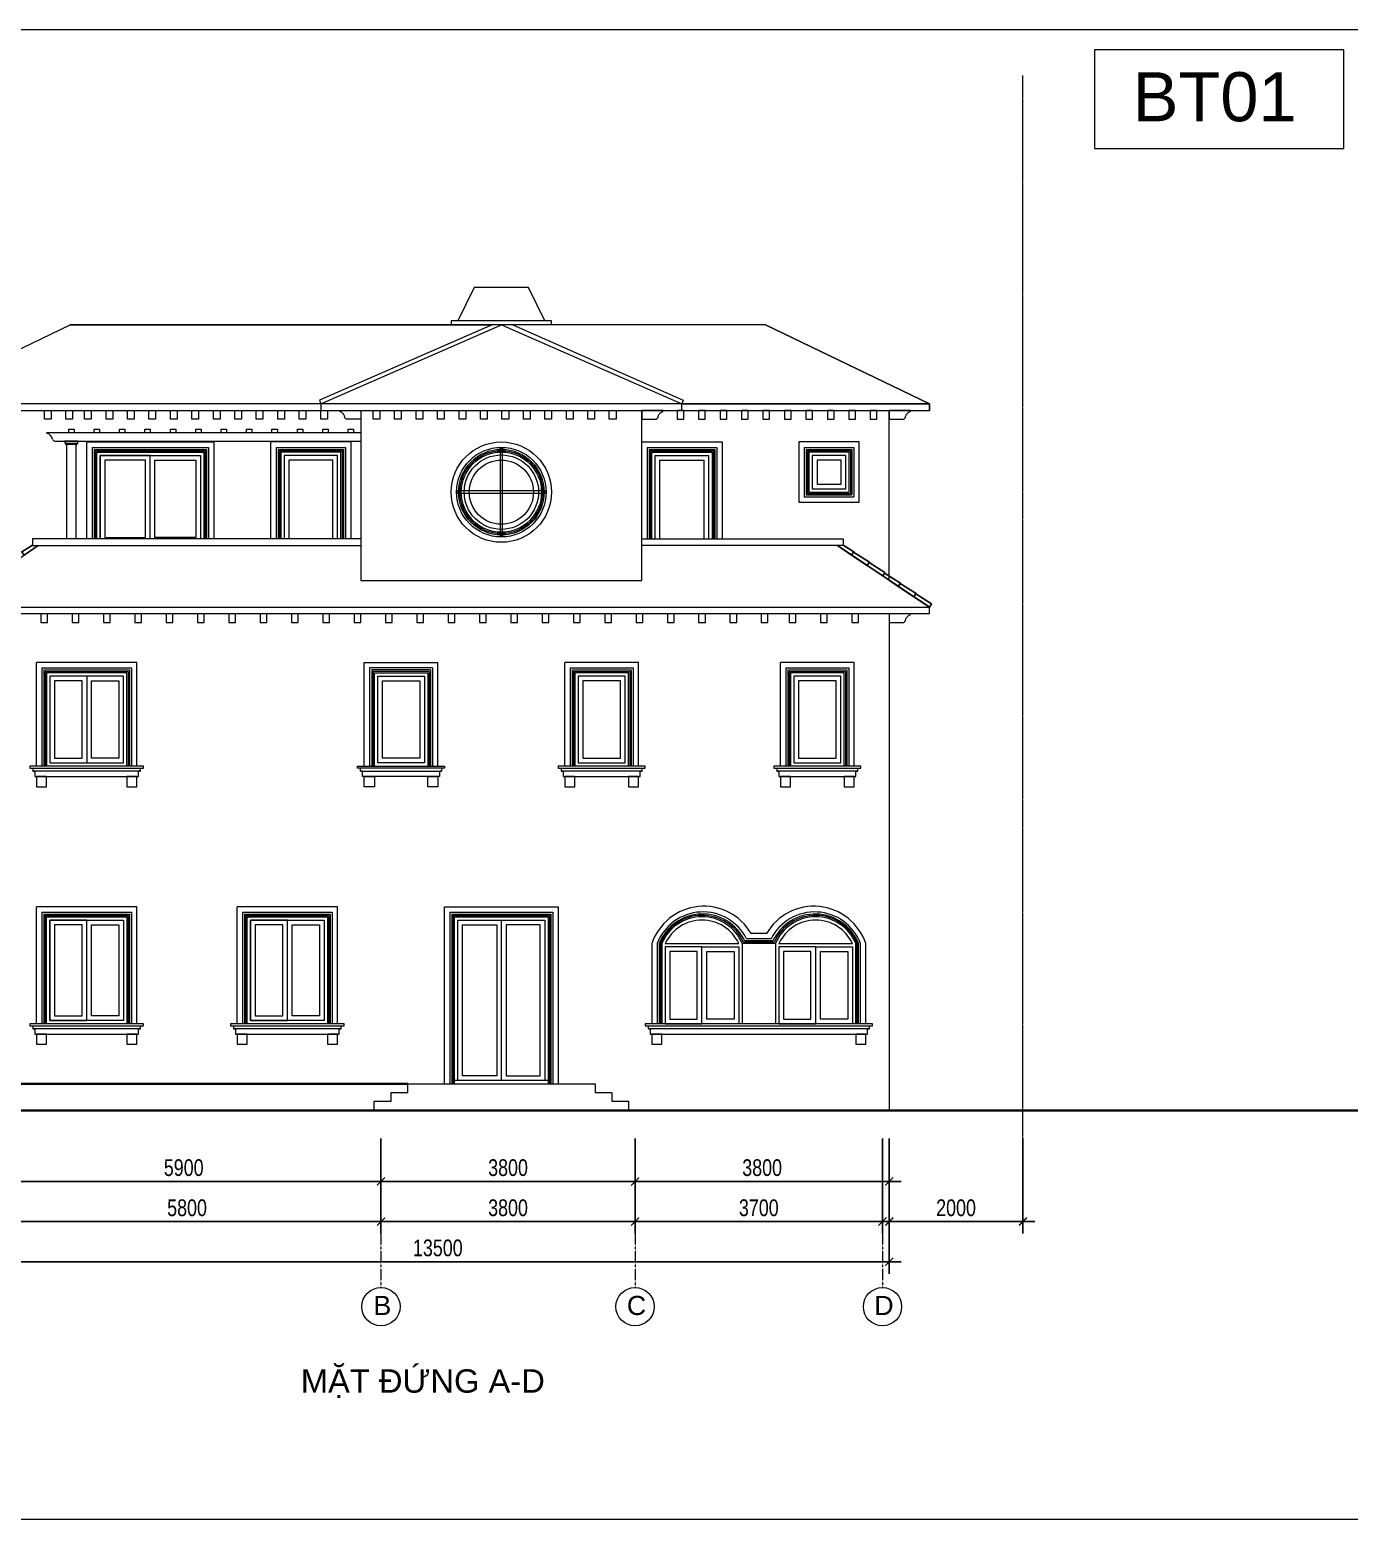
# Model space of a CAD drawing. Header units: millimetres. Extents: x 33748 to 451939, y -263262 to 62681.
# Drawn here: x 348636 to 368367, y 22261 to 44536 of the extents above; entities that cross this region are included whole.
import ezdxf
from ezdxf.enums import TextEntityAlignment as Align

# ---------------------------------------------------------------- set-up
doc = ezdxf.new("R2010")
doc.units = ezdxf.units.MM
doc.header["$PDMODE"] = 98
doc.linetypes.add('CENTER', pattern=[50.8, 31.75, -6.35, 6.35, -6.35])
doc.linetypes.add('HIDDEN', pattern=[0.375, 0.25, -0.125])
doc.layers.get('Defpoints').update_dxf_attribs({"color": 202, "lineweight": 13})
for name, color, linetype, lineweight in [('-CENTER', 143, 'CENTER', 13), ('-CONCRETE', 1, 'Continuous', 35), ('-DOOR', 137, 'Continuous', 9), ('-FURNITURE', 46, 'Continuous', 9), ('-HATCH', 8, 'Continuous', 5), ('-KH', 143, 'Continuous', 13), ('-LINE1', 7, 'Continuous', 18), ('-RANH GIOI KHU DAT', 12, 'CENTER', 18), ('-TEXT', 7, 'Continuous', 15), ('-WALL', 4, 'Continuous', 35)]:
    doc.layers.add(name, color=color, linetype=linetype, lineweight=lineweight)
for name, color, linetype in [('-HATCH CONCRETE', 54, 'Continuous'), ('1-NETMANH', 8, 'Continuous'), ('12. NET DIM', 9, 'Continuous')]:
    doc.layers.add(name, color=color, linetype=linetype)
doc.styles.add('1', font='arial.ttf')
doc.styles.add('AVANH', font='', dxfattribs={"width": 0.8})
doc.styles.get("Standard").update_dxf_attribs({"font": 'arial.ttf'})
doc.styles.get('AVANH').set_extended_font_data('.VnAvantH')
doc.dimstyles.new('C_100A3', dxfattribs={"dimscale": 100, "dimtxt": 2.5, "dimasz": 1.2, "dimexe": 1.8, "dimexo": 0, "dimgap": 0.75, "dimtad": 1, "dimdec": 0, "dimzin": 0, "dimdsep": 46, "dimtxsty": 'AVANH', "dimblk": 'ARCHTICK', "dimcen": 0, "dimdle": 1.8, "dimclrd": 256, "dimclre": 256, "dimclrt": 7, "dimadec": 0, "dimazin": 0, "dimtfac": 0.0001, "dimtdec": 0, "dimtix": 1, "dimtmove": 2, "dimatfit": 3, "dimldrblk": 'ARCHTICK', "dimfxl": 1.8, "dimtolj": 1, "dimtzin": 0, "dimarcsym": 0})

# ---------------------------------------------------------------- blocks, each defined once
blk = doc.blocks.new('_ARCHTICK')
at = {"const_width": 0.15}
blk.add_lwpolyline([(-0.5, -0.5), (0.5, 0.5)], dxfattribs=at)
blk = doc.blocks.new('*D387')
at = {"layer": '12. NET DIM', "lineweight": -2, "transparency": 16777216}
for p, q in [((357688, 27952), (357688, 27132)), ((361489, 27952), (361489, 27132)), ((361669, 27312), (357508, 27312))]:
    blk.add_line(p, q, dxfattribs=at)
at = {"layer": 'Defpoints', "color": 0, "transparency": 16777216}
for p in [(357688, 27952), (361489, 27952), (357688, 27312)]:
    blk.add_point(p, dxfattribs=at)
at = {"layer": '12. NET DIM', "lineweight": -2, "transparency": 16777216, "xscale": 120, "yscale": 120, "zscale": 120, "rotation": 180}
blk.add_blockref('_ARCHTICK', (357688, 27312), dxfattribs=at)
at = {"layer": '12. NET DIM', "lineweight": -2, "transparency": 16777216, "xscale": 120, "yscale": 120, "zscale": 120}
blk.add_blockref('_ARCHTICK', (361489, 27312), dxfattribs=at)
at = {"layer": '12. NET DIM', "color": 7, "transparency": 16777216, "insert": (359588, 27517), "char_height": 250, "attachment_point": 5, "style": 'AVANH'}
blk.add_mtext('\\A1;3800', dxfattribs=at)
blk = doc.blocks.new('*D388')
at = {"layer": '12. NET DIM', "lineweight": -2, "transparency": 16777216}
for p, q in [((353888, 27952), (353888, 27132)), ((357688, 27952), (357688, 27132)), ((357868, 27312), (353708, 27312))]:
    blk.add_line(p, q, dxfattribs=at)
at = {"layer": 'Defpoints', "color": 0, "transparency": 16777216}
for p in [(353888, 27952), (357688, 27952), (353888, 27312)]:
    blk.add_point(p, dxfattribs=at)
at = {"layer": '12. NET DIM', "lineweight": -2, "transparency": 16777216, "xscale": 120, "yscale": 120, "zscale": 120, "rotation": 180}
blk.add_blockref('_ARCHTICK', (353888, 27312), dxfattribs=at)
at = {"layer": '12. NET DIM', "lineweight": -2, "transparency": 16777216, "xscale": 120, "yscale": 120, "zscale": 120}
blk.add_blockref('_ARCHTICK', (357688, 27312), dxfattribs=at)
at = {"layer": '12. NET DIM', "color": 7, "transparency": 16777216, "insert": (355788, 27517), "char_height": 250, "attachment_point": 5, "style": 'AVANH'}
blk.add_mtext('\\A1;3800', dxfattribs=at)
blk = doc.blocks.new('*D389')
at = {"layer": '12. NET DIM', "lineweight": -2, "transparency": 16777216}
for p, q in [((347988, 27952), (347988, 27132)), ((353888, 27952), (353888, 27132)), ((354068, 27312), (347808, 27312))]:
    blk.add_line(p, q, dxfattribs=at)
at = {"layer": 'Defpoints', "color": 0, "transparency": 16777216}
for p in [(347988, 27952), (353888, 27952), (347988, 27312)]:
    blk.add_point(p, dxfattribs=at)
at = {"layer": '12. NET DIM', "lineweight": -2, "transparency": 16777216, "xscale": 120, "yscale": 120, "zscale": 120, "rotation": 180}
blk.add_blockref('_ARCHTICK', (347988, 27312), dxfattribs=at)
at = {"layer": '12. NET DIM', "lineweight": -2, "transparency": 16777216, "xscale": 120, "yscale": 120, "zscale": 120}
blk.add_blockref('_ARCHTICK', (353888, 27312), dxfattribs=at)
at = {"layer": '12. NET DIM', "color": 7, "transparency": 16777216, "insert": (350938, 27517), "char_height": 250, "attachment_point": 5, "style": 'AVANH'}
blk.add_mtext('\\A1;5900', dxfattribs=at)
blk = doc.blocks.new('*D392')
at = {"layer": '12. NET DIM', "lineweight": -2, "transparency": 16777216}
for p, q in [((348088, 27952), (348088, 26532)), ((353888, 27952), (353888, 26532)), ((347908, 26712), (354068, 26712))]:
    blk.add_line(p, q, dxfattribs=at)
at = {"layer": 'Defpoints', "color": 0, "transparency": 16777216}
for p in [(348088, 27952), (353888, 27952), (353888, 26712)]:
    blk.add_point(p, dxfattribs=at)
at = {"layer": '12. NET DIM', "lineweight": -2, "transparency": 16777216, "xscale": 120, "yscale": 120, "zscale": 120, "rotation": 180}
blk.add_blockref('_ARCHTICK', (348088, 26712), dxfattribs=at)
at = {"layer": '12. NET DIM', "lineweight": -2, "transparency": 16777216, "xscale": 120, "yscale": 120, "zscale": 120}
blk.add_blockref('_ARCHTICK', (353888, 26712), dxfattribs=at)
at = {"layer": '12. NET DIM', "color": 7, "transparency": 16777216, "insert": (350988, 26917), "char_height": 250, "attachment_point": 5, "style": 'AVANH'}
blk.add_mtext('\\A1;5800', dxfattribs=at)
blk = doc.blocks.new('*D393')
at = {"layer": '12. NET DIM', "lineweight": -2, "transparency": 16777216}
for p, q in [((353888, 27952), (353888, 26532)), ((357688, 27952), (357688, 26532)), ((353708, 26712), (357868, 26712))]:
    blk.add_line(p, q, dxfattribs=at)
at = {"layer": 'Defpoints', "color": 0, "transparency": 16777216}
for p in [(353888, 27952), (357688, 27952), (357688, 26712)]:
    blk.add_point(p, dxfattribs=at)
at = {"layer": '12. NET DIM', "lineweight": -2, "transparency": 16777216, "xscale": 120, "yscale": 120, "zscale": 120, "rotation": 180}
blk.add_blockref('_ARCHTICK', (353888, 26712), dxfattribs=at)
at = {"layer": '12. NET DIM', "lineweight": -2, "transparency": 16777216, "xscale": 120, "yscale": 120, "zscale": 120}
blk.add_blockref('_ARCHTICK', (357688, 26712), dxfattribs=at)
at = {"layer": '12. NET DIM', "color": 7, "transparency": 16777216, "insert": (355788, 26917), "char_height": 250, "attachment_point": 5, "style": 'AVANH'}
blk.add_mtext('\\A1;3800', dxfattribs=at)
blk = doc.blocks.new('*D394')
at = {"layer": '12. NET DIM', "lineweight": -2, "transparency": 16777216}
for p, q in [((357688, 27952), (357688, 26532)), ((361389, 27952), (361389, 26532)), ((357508, 26712), (361569, 26712))]:
    blk.add_line(p, q, dxfattribs=at)
at = {"layer": 'Defpoints', "color": 0, "transparency": 16777216}
for p in [(357688, 27952), (361389, 27952), (361389, 26712)]:
    blk.add_point(p, dxfattribs=at)
at = {"layer": '12. NET DIM', "lineweight": -2, "transparency": 16777216, "xscale": 120, "yscale": 120, "zscale": 120, "rotation": 180}
blk.add_blockref('_ARCHTICK', (357688, 26712), dxfattribs=at)
at = {"layer": '12. NET DIM', "lineweight": -2, "transparency": 16777216, "xscale": 120, "yscale": 120, "zscale": 120}
blk.add_blockref('_ARCHTICK', (361389, 26712), dxfattribs=at)
at = {"layer": '12. NET DIM', "color": 7, "transparency": 16777216, "insert": (359538, 26917), "char_height": 250, "attachment_point": 5, "style": 'AVANH'}
blk.add_mtext('\\A1;3700', dxfattribs=at)
blk = doc.blocks.new('*D395')
at = {"layer": '12. NET DIM', "lineweight": -2, "transparency": 16777216}
for p, q in [((347988, 27952), (347988, 25932)), ((361489, 27952), (361489, 25932)), ((361669, 26112), (347808, 26112))]:
    blk.add_line(p, q, dxfattribs=at)
at = {"layer": 'Defpoints', "color": 0, "transparency": 16777216}
for p in [(347988, 27952), (361489, 27952), (347988, 26112)]:
    blk.add_point(p, dxfattribs=at)
at = {"layer": '12. NET DIM', "lineweight": -2, "transparency": 16777216, "xscale": 120, "yscale": 120, "zscale": 120, "rotation": 180}
blk.add_blockref('_ARCHTICK', (347988, 26112), dxfattribs=at)
at = {"layer": '12. NET DIM', "lineweight": -2, "transparency": 16777216, "xscale": 120, "yscale": 120, "zscale": 120}
blk.add_blockref('_ARCHTICK', (361489, 26112), dxfattribs=at)
at = {"layer": '12. NET DIM', "color": 7, "transparency": 16777216, "insert": (354738, 26317), "char_height": 250, "attachment_point": 5, "style": 'AVANH'}
blk.add_mtext('\\A1;13500', dxfattribs=at)
blk = doc.blocks.new('*D396')
at = {"layer": '12. NET DIM', "lineweight": -2, "transparency": 16777216}
for p, q in [((361489, 27952), (361489, 26532)), ((363488, 27952), (363488, 26532)), ((363668, 26712), (361309, 26712))]:
    blk.add_line(p, q, dxfattribs=at)
at = {"layer": 'Defpoints', "color": 0, "transparency": 16777216}
for p in [(361489, 27952), (363488, 27952), (361489, 26712)]:
    blk.add_point(p, dxfattribs=at)
at = {"layer": '12. NET DIM', "lineweight": -2, "transparency": 16777216, "xscale": 120, "yscale": 120, "zscale": 120, "rotation": 180}
blk.add_blockref('_ARCHTICK', (361489, 26712), dxfattribs=at)
at = {"layer": '12. NET DIM', "lineweight": -2, "transparency": 16777216, "xscale": 120, "yscale": 120, "zscale": 120}
blk.add_blockref('_ARCHTICK', (363488, 26712), dxfattribs=at)
at = {"layer": '12. NET DIM', "color": 7, "transparency": 16777216, "insert": (362488, 26917), "char_height": 250, "attachment_point": 5, "style": 'AVANH'}
blk.add_mtext('\\A1;2000', dxfattribs=at)

msp = doc.modelspace()

# ---------------------------------------------------------------- linework, layer by layer
at = {"layer": '-CENTER', "ltscale": 0.1}
for p, q in [((353887.5, 27951.5), (353887.5, 25725.7)), ((357687.5, 27951.5), (357687.5, 25725.7)), ((361387.8, 27951.5), (361387.8, 25725.7))]:
    msp.add_line(p, q, dxfattribs=at)
at = {"layer": '-CONCRETE'}
msp.add_line((354288.6, 28771), (348326.3, 28771), dxfattribs=at)
at = {"layer": '-DOOR', "lineweight": 9}
for points in [[(349688.3, 36921), (349688.3, 38171), (351188.3, 38171), (351188.3, 36921)], [(350438.3, 36921), (350438.3, 38171), (349688.3, 38171), (349688.3, 36921)], [(350438.3, 36921), (350438.3, 38171), (351188.3, 38171), (351188.3, 36921)], [(353238.3, 36921), (353238.3, 38171), (352438.3, 38171), (352438.3, 36921)], [(353168.3, 36921), (353168.3, 38101), (352508.3, 38101), (352508.3, 36921)], [(357988.3, 36921), (357988.3, 38171), (358788.3, 38171), (358788.3, 36921)], [(358058.3, 36921), (358058.3, 38101), (358718.3, 38101), (358718.3, 36921)], [(349488.3, 34871), (349488.3, 33571)], [(355688.6, 28821), (355688.6, 31221)]]:
    msp.add_lwpolyline(points, dxfattribs=at)
for points in [[(349758.3, 36941), (350368.3, 36941), (350368.3, 38101), (349758.3, 38101)], [(351118.3, 36941), (350508.3, 36941), (350508.3, 38101), (351118.3, 38101)], [(360338.6, 37671), (360838.6, 37671), (360838.6, 38171), (360338.6, 38171)], [(360408.6, 37741), (360768.6, 37741), (360768.6, 38101), (360408.6, 38101)], [(350038.3, 34871), (348938.3, 34871), (348938.3, 33571), (350038.3, 33571)], [(349418.3, 34801), (349008.3, 34801), (349008.3, 33641), (349418.3, 33641)], [(349558.3, 34801), (349968.3, 34801), (349968.3, 33641), (349558.3, 33641)], [(353838.9, 34871), (354538.9, 34871), (354538.9, 33571), (353838.9, 33571)], [(353908.9, 34801), (354468.9, 34801), (354468.9, 33641), (353908.9, 33641)], [(357538.3, 34871), (356838.3, 34871), (356838.3, 33571), (357538.3, 33571)], [(357468.3, 34801), (356908.3, 34801), (356908.3, 33641), (357468.3, 33641)], [(360763.5, 34871), (360063.5, 34871), (360063.5, 33571), (360763.5, 33571)], [(360693.5, 34801), (360133.5, 34801), (360133.5, 33641), (360693.5, 33641)], [(350038.3, 29721), (348938.3, 29721), (348938.3, 31221), (350038.3, 31221)], [(348938.3, 29721), (349488.3, 29721), (349488.3, 31221), (348938.3, 31221)], [(350038.3, 29721), (349488.3, 29721), (349488.3, 31221), (350038.3, 31221)], [(353038.3, 29721), (351938.3, 29721), (351938.3, 31221), (353038.3, 31221)], [(351938.3, 29721), (352488.3, 29721), (352488.3, 31221), (351938.3, 31221)], [(353038.3, 29721), (352488.3, 29721), (352488.3, 31221), (353038.3, 31221)], [(355038.6, 31221), (356338.6, 31221), (356338.6, 28821), (355038.6, 28821)], [(349008.3, 29791), (349418.3, 29791), (349418.3, 31151), (349008.3, 31151)], [(349968.3, 29791), (349558.3, 29791), (349558.3, 31151), (349968.3, 31151)], [(352008.3, 29791), (352418.3, 29791), (352418.3, 31151), (352008.3, 31151)], [(352968.3, 29791), (352558.3, 29791), (352558.3, 31151), (352968.3, 31151)], [(355108.6, 31151), (355618.6, 31151), (355618.6, 28891), (355108.6, 28891)], [(356268.6, 31151), (355758.6, 31151), (355758.6, 28891), (356268.6, 28891)], [(358138.6, 29671), (358688.6, 29671), (358688.6, 30821), (358138.6, 30821)], [(358208.6, 29741), (358618.6, 29741), (358618.6, 30751), (358208.6, 30751)], [(359238.6, 29671), (358688.6, 29671), (358688.6, 30821), (359238.6, 30821)], [(359168.6, 29741), (358758.6, 29741), (358758.6, 30751), (359168.6, 30751)], [(359838.6, 29671), (360388.6, 29671), (360388.6, 30821), (359838.6, 30821)], [(359908.6, 29741), (360318.6, 29741), (360318.6, 30751), (359908.6, 30751)], [(360938.6, 29671), (360388.6, 29671), (360388.6, 30821), (360938.6, 30821)], [(360868.6, 29741), (360458.6, 29741), (360458.6, 30751), (360868.6, 30751)]]:
    msp.add_lwpolyline(points, close=True, dxfattribs=at)
for points in [[(358138.6, 30871), (359238.6, 30871, 0.6363581)], [(359838.6, 30871), (360938.6, 30871, 0.6363581)]]:
    msp.add_lwpolyline(points, format="xyb", close=True, dxfattribs=at)
for radius in [556.4, 480]:
    msp.add_circle((355688.3, 37621), radius, dxfattribs=at)
at = {"layer": '-FURNITURE'}
for p, q in [((348888.7, 38514.4), (353588.3, 38514.4)), ((349009.8, 38384.4), (353588.3, 38384.4)), ((349155, 38384.4), (349155, 38374.4)), ((349361.6, 38384.4), (349155, 38384.4)), ((349155, 38374.4), (349166.1, 38374.4)), ((349166.1, 38374.4), (349166.1, 38344.4)), ((349350.5, 38374.4), (349166.1, 38374.4)), ((349166.1, 38344.4), (349177.2, 38344.4)), ((349177.2, 38344.4), (349177.2, 38334.4)), ((349339.4, 38344.4), (349177.2, 38344.4)), ((349177.2, 38334.4), (349188.3, 38334.4)), ((349188.3, 36921), (349188.3, 38334.4)), ((349328.3, 38334.4), (349188.3, 38334.4)), ((349328.3, 38334.4), (349339.4, 38334.4)), ((349328.3, 36921), (349328.3, 38334.4)), ((349339.4, 38344.4), (349350.5, 38344.4)), ((349339.4, 38344.4), (349339.4, 38334.4)), ((349350.5, 38374.4), (349361.6, 38374.4)), ((349350.5, 38374.4), (349350.5, 38344.4)), ((349361.6, 38384.4), (349361.6, 38374.4))]:
    msp.add_line(p, q, dxfattribs=at)
for points in [[(349218.3, 38514.4), (349218.3, 38563.3), (349298.3, 38563.3), (349298.3, 38514.4)], [(349598.3, 38514.4), (349598.3, 38563.3), (349678.3, 38563.3), (349678.3, 38514.4)], [(349978.3, 38514.4), (349978.3, 38563.3), (350058.3, 38563.3), (350058.3, 38514.4)], [(350358.3, 38514.4), (350358.3, 38563.3), (350438.3, 38563.3), (350438.3, 38514.4)], [(350738.3, 38514.4), (350738.3, 38563.3), (350818.3, 38563.3), (350818.3, 38514.4)], [(351118.3, 38514.4), (351118.3, 38563.3), (351198.3, 38563.3), (351198.3, 38514.4)], [(351498.3, 38514.4), (351498.3, 38563.3), (351578.3, 38563.3), (351578.3, 38514.4)], [(351878.3, 38514.4), (351878.3, 38563.3), (351958.3, 38563.3), (351958.3, 38514.4)], [(352258.3, 38514.4), (352258.3, 38563.3), (352338.3, 38563.3), (352338.3, 38514.4)], [(352638.3, 38514.4), (352638.3, 38563.3), (352718.3, 38563.3), (352718.3, 38514.4)], [(353018.3, 38514.4), (353018.3, 38563.3), (353098.3, 38563.3), (353098.3, 38514.4)], [(353398.3, 38514.4), (353398.3, 38563.3), (353478.3, 38563.3), (353478.3, 38514.4)]]:
    msp.add_lwpolyline(points, dxfattribs=at)
for centre, radius, start, end in [((348905.9, 38515.2), 17.2, 182.85687, 250.54145), ((348860.5, 38388), 117.9, 13.02642, 70.33925), ((349019.8, 38430.5), 47.2, 199.65484, 257.7643)]:
    msp.add_arc(centre, radius, start, end, dxfattribs=at)
at = {"layer": '-HATCH'}
for p, q in [((346788.3, 38840), (352988.3, 38840)), ((362089.7, 38940), (358388.3, 38940)), ((358388.3, 38840), (362088.6, 38840)), ((362088.6, 38840), (362088.6, 38940.3)), ((362088.6, 38940), (362088.6, 38840)), ((348638.3, 33491), (350338.3, 33491)), ((348683.3, 33491), (350293.3, 33491)), ((350293.3, 33446), (348683.3, 33446)), ((350263.3, 33446), (348713.3, 33446)), ((354838.9, 33491), (353538.9, 33491)), ((354793.9, 33491), (353583.9, 33491)), ((353583.9, 33446), (354793.9, 33446)), ((353613.9, 33446), (354763.9, 33446)), ((356538.3, 33491), (357838.3, 33491)), ((356583.3, 33491), (357793.3, 33491)), ((357793.3, 33446), (356583.3, 33446)), ((357763.3, 33446), (356613.3, 33446)), ((359763.5, 33491), (361063.5, 33491)), ((359808.5, 33491), (361018.5, 33491)), ((361018.5, 33446), (359808.5, 33446)), ((360988.5, 33446), (359838.5, 33446)), ((348638.3, 29641), (350338.3, 29641)), ((348683.3, 29641), (350293.3, 29641)), ((351638.3, 29641), (353338.3, 29641)), ((351683.3, 29641), (353293.3, 29641)), ((357838.6, 29641), (361238.6, 29641)), ((357883.6, 29641), (361193.6, 29641)), ((350293.3, 29596), (348683.3, 29596)), ((350263.3, 29596), (348713.3, 29596)), ((353293.3, 29596), (351683.3, 29596)), ((353263.3, 29596), (351713.3, 29596)), ((361193.6, 29596), (357883.6, 29596)), ((361163.6, 29596), (357913.6, 29596))]:
    msp.add_line(p, q, dxfattribs=at)
for points in [[(356338.3, 40180.7), (356096.3, 40680.7), (355280.3, 40680.7), (355038.3, 40180.7)], [(356438.3, 40121), (356438.3, 40180.7), (354938.3, 40180.7), (354938.3, 40110.7)], [(361488.6, 36301.6), (361488.6, 38840)]]:
    msp.add_lwpolyline(points, dxfattribs=at)
for points in [[(348855.5, 38712), (348855.5, 38840), (348955.5, 38840), (348955.5, 38712)], [(349176.6, 38712), (349176.6, 38840), (349276.6, 38840), (349276.6, 38712)], [(349455.5, 38712), (349455.5, 38840), (349555.5, 38840), (349555.5, 38712)], [(349776.6, 38712), (349776.6, 38840), (349876.6, 38840), (349876.6, 38712)], [(350097.6, 38712), (350097.6, 38840), (350197.6, 38840), (350197.6, 38712)], [(350418.6, 38712), (350418.6, 38840), (350518.6, 38840), (350518.6, 38712)], [(350739.7, 38712), (350739.7, 38840), (350839.7, 38840), (350839.7, 38712)], [(351060.7, 38712), (351060.7, 38840), (351160.7, 38840), (351160.7, 38712)], [(351381.7, 38712), (351381.7, 38840), (351481.7, 38840), (351481.7, 38712)], [(351702.8, 38712), (351702.8, 38840), (351802.8, 38840), (351802.8, 38712)], [(352023.8, 38712), (352023.8, 38840), (352123.8, 38840), (352123.8, 38712)], [(352344.8, 38712), (352344.8, 38840), (352444.8, 38840), (352444.8, 38712)], [(352665.9, 38712), (352665.9, 38840), (352765.9, 38840), (352765.9, 38712)], [(352986.9, 38712), (352986.9, 38840), (353086.9, 38840), (353086.9, 38712)], [(358416.3, 38712), (358416.3, 38840), (358316.3, 38840), (358316.3, 38712)], [(358737.3, 38712), (358737.3, 38840), (358637.3, 38840), (358637.3, 38712)], [(359058.3, 38712), (359058.3, 38840), (358958.3, 38840), (358958.3, 38712)], [(359379.4, 38712), (359379.4, 38840), (359279.4, 38840), (359279.4, 38712)], [(359700.4, 38712), (359700.4, 38840), (359600.4, 38840), (359600.4, 38712)], [(360021.4, 38712), (360021.4, 38840), (359921.4, 38840), (359921.4, 38712)], [(360342.5, 38712), (360342.5, 38840), (360242.5, 38840), (360242.5, 38712)], [(360663.5, 38712), (360663.5, 38840), (360563.5, 38840), (360563.5, 38712)], [(360984.5, 38712), (360984.5, 38840), (360884.5, 38840), (360884.5, 38712)], [(361305.6, 38712), (361305.6, 38840), (361205.6, 38840), (361205.6, 38712)], [(361701.9, 38713), (361706.1, 38714.2), (361710.2, 38715.9), (361714.1, 38718.1), (361717.7, 38720.7), (361720.9, 38723.7), (361723.8, 38727), (361726.3, 38730.7), (361728.4, 38734.6), (361730, 38738.7), (361731.2, 38743), (361733.4, 38751.9), (361736.3, 38760.6), (361739.9, 38769.1), (361744.2, 38777.2), (361749.1, 38785), (361754.7, 38792.4), (361760.8, 38799.3), (361767.4, 38805.6), (361774.5, 38811.5), (361782.1, 38816.7), (361790.1, 38821.3), (361798.4, 38825.3), (361799.8, 38825.9), (361801.1, 38826.8), (361802.4, 38827.7), (361803.6, 38828.7), (361804.6, 38829.9), (361805.6, 38831.1), (361806.4, 38832.5), (361807.2, 38833.9), (361807.7, 38835.3), (361808.2, 38836.8), (361808.5, 38838.4), (361808.6, 38840), (361488.6, 38840), (361488.6, 38712), (361489.7, 38712), (361693.1, 38712), (361697.5, 38712.2)]]:
    msp.add_lwpolyline(points, close=True, dxfattribs=at)
for points in [[(355704.7, 38255.1, 1), (355672, 38255.1), (355672, 36989.1, 1), (355704.7, 36989.1)], [(356321.3, 37605.8, 1), (356321.3, 37638.5), (355055.3, 37638.5, 1), (355055.3, 37605.8)]]:
    msp.add_lwpolyline(points, format="xyb", close=True, dxfattribs=at)
for centre, start, end in [((355688.3, 38255.1), 308.69556, 231.30444), ((355055.3, 37622.1), 38.69556, 321.30444), ((356321.3, 37622.1), 218.69556, 141.30444), ((355688.3, 36989.1), 128.69556, 51.30444)]:
    msp.add_arc(centre, 26.2, start, end, dxfattribs=at)
at = {"layer": '-HATCH CONCRETE'}
for points in [[(348676, 36828.9), (348517.4, 36728.9), (348550.8, 36679.1), (348762.3, 36821)], [(360800.9, 36828.9), (360959.6, 36728.9), (360926.1, 36679.1), (360714.7, 36821)]]:
    msp.add_lwpolyline(points, dxfattribs=at)
for points in [[(360926.1, 36679.1), (360955.1, 36722.3), (361192.1, 36572.9), (361158.6, 36523.1)], [(361158.6, 36523.1), (361187.6, 36566.3), (361424.6, 36416.9), (361391.1, 36367.1)], [(361391.1, 36367.1), (361420.1, 36410.2), (361657.1, 36260.9), (361623.6, 36211)], [(361623.6, 36211), (361652.6, 36254.2), (361889.6, 36104.8), (361856.1, 36055)], [(361856.1, 36055), (361885.1, 36098.2), (362122.1, 35948.8), (362088.6, 35899)]]:
    msp.add_lwpolyline(points, close=True, dxfattribs=at)
at = {"layer": '-KH'}
for centre in [(353887.5, 25439.4), (357687.5, 25439.4), (361387.8, 25439.4)]:
    msp.add_circle(centre, 286.3, dxfattribs=at)
at = {"layer": '-LINE1', "lineweight": 20}
for p, q in [((359639.7, 40121), (349238.3, 40121)), ((359638.6, 40121), (362088.6, 38940)), ((362088.6, 38940.3), (359639.7, 40121)), ((352988.3, 38940), (346788.3, 38940)), ((352988.3, 38940), (352988.3, 38840)), ((358388.3, 38940), (352988.3, 38940)), ((352988.3, 38840), (358388.3, 38840)), ((358388.3, 38840), (358388.3, 38940))]:
    msp.add_line(p, q, dxfattribs=at)
at = {"layer": '-LINE1', "color": 0, "lineweight": 20}
for p, q in [((353438.3, 38371), (352238.3, 38371)), ((352238.3, 38371), (352238.3, 36921)), ((353438.3, 38371), (353438.3, 36921)), ((350238.3, 35071), (348738.3, 35071)), ((348738.3, 33521), (348738.3, 35071)), ((350238.3, 33521), (350238.3, 35071)), ((353638.9, 33521), (353638.9, 35071)), ((353638.9, 35071), (354738.9, 35071)), ((354738.9, 33521), (354738.9, 35071)), ((357738.3, 35071), (356638.3, 35071)), ((356638.3, 33521), (356638.3, 35071)), ((357738.3, 33521), (357738.3, 35071)), ((360963.5, 35071), (359863.5, 35071)), ((359863.5, 33521), (359863.5, 35071)), ((360963.5, 33521), (360963.5, 35071)), ((350238.3, 31421), (348738.3, 31421)), ((348738.3, 29671), (348738.3, 31421)), ((350238.3, 29671), (350238.3, 31421)), ((353238.3, 31421), (351738.3, 31421)), ((351738.3, 29671), (351738.3, 31421)), ((353238.3, 29671), (353238.3, 31421))]:
    msp.add_line(p, q, dxfattribs=at)
at = {"layer": '-LINE1'}
for p, q in [((347388.3, 35899), (348762.3, 36821)), ((353588.3, 36921), (348676, 36921)), ((348676, 36921), (348676, 36821)), ((348676, 36821), (353588.3, 36821)), ((357789.8, 36921), (360800.9, 36921)), ((360800.9, 36821), (357789.8, 36821)), ((362088.6, 35899), (360714.7, 36821)), ((362088.6, 35899), (360714.7, 36821)), ((360800.9, 36921), (360800.9, 36821)), ((347388.3, 35899), (362088.6, 35899)), ((362088.6, 35799), (362088.6, 35899)), ((362088.6, 35799), (347388.3, 35799))]:
    msp.add_line(p, q, dxfattribs=at)
for points in [[(368287, 44236.7), (364555.9, 44236.7), (364555.9, 42758.9), (368287, 42758.9)], [(348902.3, 35671), (348902.3, 35799), (348802.3, 35799), (348802.3, 35671)], [(349370.7, 35671), (349370.7, 35799), (349270.7, 35799), (349270.7, 35671)], [(349839.2, 35671), (349839.2, 35799), (349739.2, 35799), (349739.2, 35671)], [(350307.6, 35671), (350307.6, 35799), (350207.6, 35799), (350207.6, 35671)], [(350776, 35671), (350776, 35799), (350676, 35799), (350676, 35671)], [(351244.4, 35671), (351244.4, 35799), (351144.4, 35799), (351144.4, 35671)], [(351712.8, 35671), (351712.8, 35799), (351612.8, 35799), (351612.8, 35671)], [(352181.2, 35671), (352181.2, 35799), (352081.2, 35799), (352081.2, 35671)], [(352649.6, 35671), (352649.6, 35799), (352549.6, 35799), (352549.6, 35671)], [(353118, 35671), (353118, 35799), (353018, 35799), (353018, 35671)], [(353586.4, 35671), (353586.4, 35799), (353486.4, 35799), (353486.4, 35671)], [(354054.8, 35671), (354054.8, 35799), (353954.8, 35799), (353954.8, 35671)], [(354523.2, 35671), (354523.2, 35799), (354423.2, 35799), (354423.2, 35671)], [(354991.6, 35671), (354991.6, 35799), (354891.6, 35799), (354891.6, 35671)], [(355460, 35671), (355460, 35799), (355360, 35799), (355360, 35671)], [(355928.4, 35671), (355928.4, 35799), (355828.4, 35799), (355828.4, 35671)], [(356396.8, 35671), (356396.8, 35799), (356296.8, 35799), (356296.8, 35671)], [(356865.2, 35671), (356865.2, 35799), (356765.2, 35799), (356765.2, 35671)], [(357333.6, 35671), (357333.6, 35799), (357233.6, 35799), (357233.6, 35671)], [(357802, 35671), (357802, 35799), (357702, 35799), (357702, 35671)], [(358270.4, 35671), (358270.4, 35799), (358170.4, 35799), (358170.4, 35671)], [(358738.8, 35671), (358738.8, 35799), (358638.8, 35799), (358638.8, 35671)], [(359207.2, 35671), (359207.2, 35799), (359107.2, 35799), (359107.2, 35671)], [(359675.6, 35671), (359675.6, 35799), (359575.6, 35799), (359575.6, 35671)], [(360094, 35671), (360094, 35799), (359994, 35799), (359994, 35671)], [(360562.4, 35671), (360562.4, 35799), (360462.4, 35799), (360462.4, 35671)], [(361030.8, 35671), (361030.8, 35799), (360930.8, 35799), (360930.8, 35671)], [(361700.8, 35672), (361705.1, 35673.2), (361709.2, 35675), (361713, 35677.1), (361716.6, 35679.7), (361719.9, 35682.7), (361722.8, 35686.1), (361725.3, 35689.7), (361727.4, 35693.6), (361729, 35697.7), (361730.1, 35702), (361732.3, 35710.9), (361735.3, 35719.7), (361738.9, 35728.1), (361743.2, 35736.3), (361748.1, 35744.1), (361753.6, 35751.4), (361759.7, 35758.3), (361766.3, 35764.7), (361773.5, 35770.5), (361781, 35775.7), (361789, 35780.3), (361797.3, 35784.3), (361798.7, 35785), (361800.1, 35785.8), (361801.3, 35786.7), (361802.5, 35787.8), (361803.6, 35788.9), (361804.5, 35790.2), (361805.4, 35791.5), (361806.1, 35792.9), (361806.7, 35794.4), (361807.1, 35795.9), (361807.4, 35797.4), (361807.6, 35799), (361487.6, 35799), (361487.6, 35671), (361488.6, 35671), (361692, 35671), (361696.5, 35671.2)]]:
    msp.add_lwpolyline(points, close=True, dxfattribs=at)
at = {"layer": '-LINE1', "lineweight": 20}
for points in [[(346788.3, 38940), (349238.3, 40121), (355548.8, 40120.7), (352969.4, 38996.9), (352988.3, 38940)], [(355858.6, 40121), (358407.3, 38996.9), (358388.3, 38940), (362088.6, 38940), (359638.6, 40121)], [(353375.1, 38713), (353370.8, 38714.2), (353366.7, 38715.9), (353362.9, 38718.1), (353359.3, 38720.7), (353356, 38723.7), (353353.1, 38727), (353350.6, 38730.7), (353348.5, 38734.6), (353346.9, 38738.7), (353345.8, 38743), (353343.6, 38751.9), (353340.6, 38760.6), (353337, 38769.1), (353332.7, 38777.2), (353327.8, 38785), (353322.3, 38792.4), (353316.2, 38799.3), (353309.6, 38805.6), (353302.4, 38811.5), (353294.9, 38816.7), (353286.9, 38821.3), (353278.6, 38825.3), (353277.2, 38825.9), (353275.8, 38826.8), (353274.6, 38827.7), (353273.4, 38828.7), (353272.3, 38829.9), (353271.4, 38831.1), (353270.5, 38832.5), (353269.8, 38833.9), (353269.2, 38835.3), (353268.8, 38836.8), (353268.5, 38838.4), (353268.3, 38840), (353588.3, 38840), (353588.3, 38712), (353587.3, 38712), (353383.8, 38712), (353379.4, 38712.2)], [(353771.4, 38712), (353771.4, 38840), (353871.4, 38840), (353871.4, 38712)], [(354092.4, 38712), (354092.4, 38840), (354192.4, 38840), (354192.4, 38712)], [(354413.4, 38712), (354413.4, 38840), (354513.4, 38840), (354513.4, 38712)], [(354734.5, 38712), (354734.5, 38840), (354834.5, 38840), (354834.5, 38712)], [(355055.5, 38712), (355055.5, 38840), (355155.5, 38840), (355155.5, 38712)], [(355376.6, 38712), (355376.6, 38840), (355476.6, 38840), (355476.6, 38712)], [(355697.6, 38712), (355697.6, 38840), (355797.6, 38840), (355797.6, 38712)], [(356018.6, 38712), (356018.6, 38840), (356118.6, 38840), (356118.6, 38712)], [(356339.7, 38712), (356339.7, 38840), (356439.7, 38840), (356439.7, 38712)], [(356660.7, 38712), (356660.7, 38840), (356760.7, 38840), (356760.7, 38712)], [(356981.7, 38712), (356981.7, 38840), (357081.7, 38840), (357081.7, 38712)], [(357302.8, 38712), (357302.8, 38840), (357402.8, 38840), (357402.8, 38712)], [(358001.6, 38713), (358005.8, 38714.2), (358009.9, 38715.9), (358013.8, 38718.1), (358017.4, 38720.7), (358020.6, 38723.7), (358023.5, 38727), (358026, 38730.7), (358028.1, 38734.6), (358029.7, 38738.7), (358030.9, 38743), (358033.1, 38751.9), (358036, 38760.6), (358039.6, 38769.1), (358043.9, 38777.2), (358048.8, 38785), (358054.4, 38792.4), (358060.5, 38799.3), (358067.1, 38805.6), (358074.2, 38811.5), (358081.8, 38816.7), (358089.8, 38821.3), (358098.1, 38825.3), (358099.5, 38825.9), (358100.8, 38826.8), (358102.1, 38827.7), (358103.3, 38828.7), (358104.3, 38829.9), (358105.3, 38831.1), (358106.1, 38832.5), (358106.8, 38833.9), (358107.4, 38835.3), (358107.9, 38836.8), (358108.2, 38838.4), (358108.3, 38840), (357788.3, 38840), (357788.3, 38712), (357789.4, 38712), (357992.8, 38712), (357997.2, 38712.2)]]:
    msp.add_lwpolyline(points, close=True, dxfattribs=at)
for points in [[(352988.3, 38940), (355688.3, 40121), (358388.3, 38940)], [(353588.3, 38840), (353588.3, 36301.6), (357788.3, 36301.6), (357788.3, 38840)], [(361488.6, 35799), (361488.6, 28371)], [(353788.6, 28371), (353788.6, 28511), (354038.6, 28511), (354038.6, 28641), (354288.6, 28641), (354288.6, 28771), (357088.6, 28771), (357088.6, 28641), (357338.6, 28641), (357338.6, 28511), (357588.6, 28511), (357588.6, 28371)]]:
    msp.add_lwpolyline(points, dxfattribs=at)
at = {"layer": '-LINE1', "color": 0, "lineweight": 20}
for points in [[(349488.3, 36921), (349488.3, 38371), (351388.3, 38371), (351388.3, 36921)], [(357788.3, 36921), (357788.3, 38371), (358988.3, 38371), (358988.3, 36921)], [(349638.3, 36921), (349638.3, 38221), (351238.3, 38221), (351238.3, 36921)], [(353288.3, 36921), (353288.3, 38221), (352388.3, 38221), (352388.3, 36921)], [(357938.3, 36921), (357938.3, 38221), (358838.3, 38221), (358838.3, 36921)], [(350088.3, 33521), (350088.3, 34921), (348888.3, 34921), (348888.3, 33521)], [(353788.9, 33521), (353788.9, 34921), (354588.9, 34921), (354588.9, 33521)], [(357588.3, 33521), (357588.3, 34921), (356788.3, 34921), (356788.3, 33521)], [(360813.5, 33521), (360813.5, 34921), (360013.5, 34921), (360013.5, 33521)], [(350338.3, 33521), (348638.3, 33521), (348638.3, 33491), (348683.3, 33491), (348683.3, 33446), (348713.3, 33446), (348713.3, 33366), (350263.3, 33366), (350263.3, 33446), (350293.3, 33446), (350293.3, 33491), (350338.3, 33491), (350338.3, 33521)], [(353538.9, 33521), (354838.9, 33521), (354838.9, 33491), (354793.9, 33491), (354793.9, 33446), (354763.9, 33446), (354763.9, 33366), (353613.9, 33366), (353613.9, 33446), (353583.9, 33446), (353583.9, 33491), (353538.9, 33491), (353538.9, 33521)], [(357838.3, 33521), (356538.3, 33521), (356538.3, 33491), (356583.3, 33491), (356583.3, 33446), (356613.3, 33446), (356613.3, 33366), (357763.3, 33366), (357763.3, 33446), (357793.3, 33446), (357793.3, 33491), (357838.3, 33491), (357838.3, 33521)], [(361063.5, 33521), (359763.5, 33521), (359763.5, 33491), (359808.5, 33491), (359808.5, 33446), (359838.5, 33446), (359838.5, 33366), (360988.5, 33366), (360988.5, 33446), (361018.5, 33446), (361018.5, 33491), (361063.5, 33491), (361063.5, 33521)], [(354838.6, 28771), (354838.6, 31421), (356538.6, 31421), (356538.6, 28771)], [(348888.3, 29671), (348888.3, 31271), (350088.3, 31271), (350088.3, 29671)], [(351888.3, 29671), (351888.3, 31271), (353088.3, 31271), (353088.3, 29671)], [(354988.6, 28771), (354988.6, 31271), (356388.6, 31271), (356388.6, 28771)], [(359288.6, 30871), (359288.6, 29671)], [(359788.6, 30871), (359788.6, 29671)], [(350338.3, 29671), (348638.3, 29671), (348638.3, 29641), (348683.3, 29641), (348683.3, 29596), (348713.3, 29596), (348713.3, 29516), (350263.3, 29516), (350263.3, 29596), (350293.3, 29596), (350293.3, 29641), (350338.3, 29641), (350338.3, 29671)], [(353338.3, 29671), (351638.3, 29671), (351638.3, 29641), (351683.3, 29641), (351683.3, 29596), (351713.3, 29596), (351713.3, 29516), (353263.3, 29516), (353263.3, 29596), (353293.3, 29596), (353293.3, 29641), (353338.3, 29641), (353338.3, 29671)], [(361238.6, 29671), (357838.6, 29671), (357838.6, 29641), (357883.6, 29641), (357883.6, 29596), (357913.6, 29596), (357913.6, 29516), (361163.6, 29516), (361163.6, 29596), (361193.6, 29596), (361193.6, 29641), (361238.6, 29641), (361238.6, 29671)]]:
    msp.add_lwpolyline(points, dxfattribs=at)
for points in [[(360138.6, 37471), (361038.6, 37471), (361038.6, 38371), (360138.6, 38371)], [(360288.6, 37621), (360888.6, 37621), (360888.6, 38221), (360288.6, 38221)], [(348888.3, 33366), (348738.3, 33366), (348738.3, 33216), (348888.3, 33216)], [(350238.3, 33366), (350088.3, 33366), (350088.3, 33215), (350238.3, 33215)], [(353638.9, 33366), (353788.9, 33366), (353788.9, 33215), (353638.9, 33215)], [(354588.9, 33366), (354738.9, 33366), (354738.9, 33216), (354588.9, 33216)], [(356788.3, 33366), (356638.3, 33366), (356638.3, 33216), (356788.3, 33216)], [(357738.3, 33366), (357588.3, 33366), (357588.3, 33215), (357738.3, 33215)], [(360013.5, 33366), (359863.5, 33366), (359863.5, 33216), (360013.5, 33216)], [(360963.5, 33366), (360813.5, 33366), (360813.5, 33215), (360963.5, 33215)], [(348888.3, 29516), (348738.3, 29516), (348738.3, 29366), (348888.3, 29366)], [(350238.3, 29516), (350088.3, 29516), (350088.3, 29365), (350238.3, 29365)], [(351888.3, 29516), (351738.3, 29516), (351738.3, 29366), (351888.3, 29366)], [(353238.3, 29516), (353088.3, 29516), (353088.3, 29365), (353238.3, 29365)], [(358088.6, 29516), (357938.6, 29516), (357938.6, 29366), (358088.6, 29366)], [(361138.6, 29516), (360988.6, 29516), (360988.6, 29365), (361138.6, 29365)]]:
    msp.add_lwpolyline(points, close=True, dxfattribs=at)
for points in [[(361138.6, 29671), (361138.6, 30871, 0.6427837), (359653.8, 31021), (359423.5, 31021, 0.6427837), (357938.6, 30871), (357938.6, 29671)], [(360988.6, 29671), (360988.6, 30871, 0.6666663), (359788.6, 30871), (359288.6, 30871, 0.6666663), (358088.6, 30871), (358088.6, 29671)]]:
    msp.add_lwpolyline(points, format="xyb", dxfattribs=at)
at = {"layer": '-LINE1'}
msp.add_lwpolyline([(356388.6, 28821), (354988.6, 28821)], dxfattribs=at)
at = {"layer": '-LINE1', "color": 0, "lineweight": 20}
for radius in [750, 600]:
    msp.add_circle((355688.3, 37621), radius, dxfattribs=at)
at = {"layer": '-RANH GIOI KHU DAT', "linetype": 'HIDDEN', "ltscale": 10}
msp.add_lwpolyline([(363488.3, 27573), (363488.3, 43851.5)], dxfattribs=at)
at = {"layer": '-WALL'}
msp.add_line((337085.9, 28371), (400085.9, 28371), dxfattribs=at)
at = {"layer": '1-NETMANH', "lineweight": 20}
for p, q in [((349568.3, 38291), (351308.3, 38291)), ((349568.3, 38291), (349568.3, 36921)), ((349598.3, 38261), (351278.3, 38261)), ((349598.3, 38261), (349598.3, 36921)), ((349618.3, 38241), (351258.3, 38241)), ((349618.3, 38241), (349618.3, 36921)), ((351258.3, 38241), (351258.3, 36921)), ((351278.3, 38261), (351278.3, 36921)), ((351308.3, 38291), (351308.3, 36921)), ((352318.3, 38291), (353358.3, 38291)), ((352318.3, 38291), (352318.3, 36921)), ((352348.3, 38261), (353328.3, 38261)), ((352348.3, 38261), (352348.3, 36921)), ((352368.3, 38241), (353308.3, 38241)), ((352368.3, 38241), (352368.3, 36921)), ((353308.3, 38241), (353308.3, 36921)), ((353328.3, 38261), (353328.3, 36921)), ((353358.3, 38291), (353358.3, 36921)), ((357868.3, 38291), (358908.3, 38291)), ((357868.3, 38291), (357868.3, 36921)), ((357898.3, 38261), (358878.3, 38261)), ((357898.3, 38261), (357898.3, 36921)), ((357918.3, 38241), (358858.3, 38241)), ((357918.3, 38241), (357918.3, 36921)), ((358858.3, 38241), (358858.3, 36921)), ((358878.3, 38261), (358878.3, 36921)), ((358908.3, 38291), (358908.3, 36921)), ((360218.6, 38291), (360958.6, 38291)), ((360218.6, 38291), (360218.6, 37551)), ((360248.6, 38261), (360928.6, 38261)), ((360248.6, 38261), (360248.6, 37581)), ((360268.6, 38241), (360908.6, 38241)), ((360268.6, 38241), (360268.6, 37601)), ((360908.6, 38241), (360908.6, 37601)), ((360928.6, 38261), (360928.6, 37581)), ((360958.6, 38291), (360958.6, 37551)), ((360218.6, 37551), (360958.6, 37551)), ((360248.6, 37581), (360928.6, 37581)), ((360268.6, 37601), (360908.6, 37601)), ((348818.3, 34991), (350158.3, 34991)), ((348818.3, 34991), (348818.3, 33521)), ((350158.3, 34991), (350158.3, 33521)), ((354658.9, 34991), (353718.9, 34991)), ((353718.9, 34991), (353718.9, 33521)), ((354658.9, 34991), (354658.9, 33521)), ((356718.3, 34991), (357658.3, 34991)), ((356718.3, 34991), (356718.3, 33521)), ((357658.3, 34991), (357658.3, 33521)), ((359943.5, 34991), (360883.5, 34991)), ((359943.5, 34991), (359943.5, 33521)), ((360883.5, 34991), (360883.5, 33521)), ((348848.3, 34961), (350128.3, 34961)), ((348848.3, 34961), (348848.3, 33521)), ((348868.3, 34941), (350108.3, 34941)), ((348868.3, 34941), (348868.3, 33521)), ((350108.3, 34941), (350108.3, 33521)), ((350128.3, 34961), (350128.3, 33521)), ((354628.9, 34961), (353748.9, 34961)), ((353748.9, 34961), (353748.9, 33521)), ((354608.9, 34941), (353768.9, 34941)), ((353768.9, 34941), (353768.9, 33521)), ((354608.9, 34941), (354608.9, 33521)), ((354628.9, 34961), (354628.9, 33521)), ((356748.3, 34961), (357628.3, 34961)), ((356748.3, 34961), (356748.3, 33521)), ((356768.3, 34941), (357608.3, 34941)), ((356768.3, 34941), (356768.3, 33521)), ((357608.3, 34941), (357608.3, 33521)), ((357628.3, 34961), (357628.3, 33521)), ((359973.5, 34961), (360853.5, 34961)), ((359973.5, 34961), (359973.5, 33521)), ((359993.5, 34941), (360833.5, 34941)), ((359993.5, 34941), (359993.5, 33521)), ((360833.5, 34941), (360833.5, 33521)), ((360853.5, 34961), (360853.5, 33521)), ((348818.3, 31341), (350158.3, 31341)), ((348818.3, 31341), (348818.3, 29671)), ((348848.3, 31311), (350128.3, 31311)), ((348848.3, 31311), (348848.3, 29671)), ((348868.3, 31291), (350108.3, 31291)), ((348868.3, 31291), (348868.3, 29671)), ((350108.3, 31291), (350108.3, 29671)), ((350128.3, 31311), (350128.3, 29671)), ((350158.3, 31341), (350158.3, 29671)), ((351818.3, 31341), (353158.3, 31341)), ((351818.3, 31341), (351818.3, 29671)), ((351848.3, 31311), (353128.3, 31311)), ((351848.3, 31311), (351848.3, 29671)), ((351868.3, 31291), (353108.3, 31291)), ((351868.3, 31291), (351868.3, 29671)), ((353108.3, 31291), (353108.3, 29671)), ((353128.3, 31311), (353128.3, 29671)), ((353158.3, 31341), (353158.3, 29671)), ((354918.6, 31341), (356458.6, 31341)), ((354918.6, 31341), (354918.6, 28771)), ((354948.6, 31311), (356428.6, 31311)), ((354948.6, 31311), (354948.6, 28771)), ((354968.6, 31291), (356408.6, 31291)), ((354968.6, 31291), (354968.6, 28771)), ((356408.6, 31291), (356408.6, 28771)), ((356428.6, 31311), (356428.6, 28771)), ((356458.6, 31341), (356458.6, 28771))]:
    msp.add_line(p, q, dxfattribs=at)
for points in [[(361058.6, 29671), (361058.6, 30871, 0.651961), (359722.3, 30941), (359355, 30941, 0.651961), (358018.6, 30871), (358018.6, 29671)], [(361028.6, 29671), (361028.6, 30871, 0.6572408), (359749.9, 30911), (359327.4, 30911, 0.6572408), (358048.6, 30871), (358048.6, 29671)], [(361008.6, 29671), (361008.6, 30871, 0.6615584), (359769, 30891), (359308.3, 30891, 0.6615584), (358068.6, 30871), (358068.6, 29671)]]:
    msp.add_lwpolyline(points, format="xyb", dxfattribs=at)
for radius in [670, 640, 620]:
    msp.add_circle((355688.3, 37621), radius, dxfattribs=at)
at = {"layer": 'Defpoints'}
msp.add_lwpolyline([(337085.9, 22260.6), (368585.9, 22260.6), (368585.9, 44535.6), (337085.9, 44535.6)], close=True, dxfattribs=at)

# ---------------------------------------------------------------- texts
at = {"layer": '-TEXT', "color": 4, "style": '1'}
msp.add_text('BT01', height=733.71, dxfattribs=at).set_placement((366355.2, 42947.5), align=Align.BOTTOM_CENTER)
at = {"layer": '-TEXT', "color": 2, "style": '1'}
for s, p in [('B', (353909.3, 25457.5)), ('C', (357709.3, 25457.5)), ('D', (361409.6, 25457.5))]:
    msp.add_text(s, height=286.3, dxfattribs=at).set_placement(p, align=Align.MIDDLE_CENTER)
at = {"layer": '-TEXT', "color": 4}
msp.add_text('MẶT ĐỨNG A-D', height=350, dxfattribs=at).set_placement((354514.1, 24152.8, 0), align=Align.CENTER)

# ---------------------------------------------------------------- dimensions: what is measured, and where the dimension line sits
at = {"layer": '12. NET DIM'}
for base, p1, p2, picture, middle in [((347988.3, 27312.3), (353888.3, 27951.5), (347988.3, 27951.5), '*D389', (350938.3, 27516.6)), ((347988.3, 26112.3), (361488.6, 27951.5), (347988.3, 27951.5), '*D395', (354738.4, 26316.6)), ((353888.3, 26712.3), (348088.3, 27951.5), (353888.3, 27951.5), '*D392', (350988.3, 26916.6)), ((353888.3, 27312.3), (357688.3, 27951.5), (353888.3, 27951.5), '*D388', (355788.3, 27516.6)), ((357688.3, 26712.3), (353888.3, 27951.5), (357688.3, 27951.5), '*D393', (355788.3, 26916.6)), ((357688.3, 27312.3), (361488.6, 27951.5), (357688.3, 27951.5), '*D387', (359588.4, 27516.6)), ((361388.6, 26712.3), (357688.3, 27951.5), (361388.6, 27951.5), '*D394', (359538.4, 26916.6)), ((361488.6, 26712.3), (363488.3, 27951.5), (361488.6, 27951.5), '*D396', (362488.5, 26916.6))]:
    dim = msp.add_linear_dim(base=base, p1=p1, p2=p2, dimstyle='C_100A3', dxfattribs=at)
    dim.commit()
    dim.dimension.update_dxf_attribs({"geometry": picture, "text_midpoint": middle})

doc.saveas('drawing.dxf')
